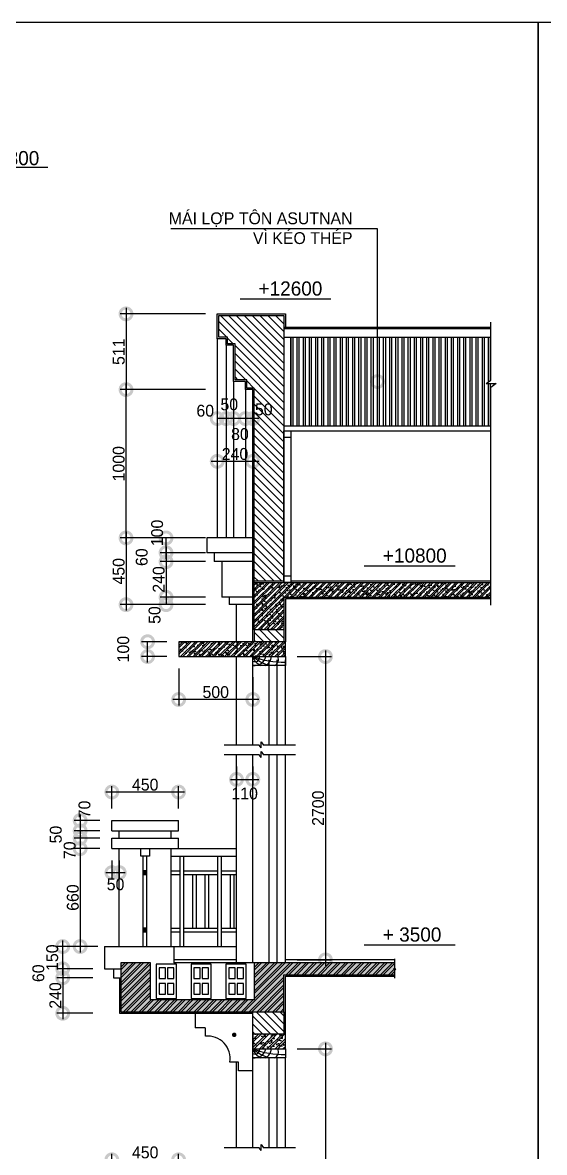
# Model space of a CAD drawing. Extents: x 24136 to 48743, y 31734 to 54932.
# Drawn here: x 28862 to 32381, y 47315 to 54932 of the extents above; entities that cross this region are included whole.
import ezdxf

# ---------------------------------------------------------------- set-up
doc = ezdxf.new("R2010")
doc.units = 0
doc.header["$LTSCALE"] = 600
doc.header["$MEASUREMENT"] = 0
doc.header["$PDMODE"] = 66
doc.layers.get('0').update_dxf_attribs({"linetype": 'CONTINUOUS'})
doc.layers.get('Defpoints').update_dxf_attribs({"linetype": 'CONTINUOUS'})
for name, color, linetype in [('015', 8, 'CONTINUOUS'), ('1', 54, 'CONTINUOUS'), ('T', 2, 'CONTINUOUS')]:
    doc.layers.add(name, color=color, linetype=linetype)
doc.styles.add('1', font='VHAVAN.ttf')
doc.styles.add('3', font='VHAVAN.ttf')
doc.dimstyles.new('1-50TB', dxfattribs={"dimscale": 0.8, "dimtxt": 100, "dimasz": 200, "dimexe": 50, "dimexo": 100, "dimgap": 10, "dimtad": 1, "dimdec": 0, "dimzin": 0, "dimdsep": 46, "dimtxsty": '1', "dimblk": 'DOTSMALL', "dimblk1": 'DOTSMALL', "dimblk2": 'DOTSMALL', "dimsah": 1, "dimcen": 1, "dimdle": 50, "dimclrd": 114, "dimclre": 114, "dimclrt": 113, "dimadec": 0, "dimazin": 0, "dimtfac": 0.004167, "dimtdec": 0, "dimtmove": 2, "dimatfit": 3, "dimldrblk": 'DOTSMALL', "dimfxl": 0, "dimtolj": 1, "dimtzin": 0, "dimarcsym": 0})
pattern_1 = [(50, (0, 0), (78.89862, -6.902735), [8.25, -90.75]), (355, (0, 0), (-15.26265, 82.74113), [6.6, -72.6]), (100.4514, (6.575, -0.575), (63.63603, 75.83835), [7.01142, -77.12563]), (46.1842, (0, 22), (117.39652, -18.20709), [12.375, -136.125]), (96.6356, (9.78, 20.48), (102.8129, 107.15297), [10.51713, -115.68843]), (351.1842, (0, 22), (102.81281, 107.15305), [9.9, -108.9]), (21, (11, 16.5), (65.659776, -44.28808), [8.25, -90.75]), (326, (11, 16.5), (26.76469, 79.7665), [6.6, -72.6]), (71.4514, (16.47, 12.81), (92.42449, 35.47835), [7.01142, -77.12563]), (37.5, (0, 0), (1.337584, 36.618324), [0, -71.72, 0, -73.7, 0, -72.875]), (7.5, (0, 0), (28.93765, 43.385288), [0, -42.02, 0, -70.07, 0, -27.775]), (327.5, (-24.53, 0), (58.720468, -2.481036), [0, -27.5, 0, -85.8, 0, -113.85]), (317.5, (-35.53, 0), (64.15048, 11.01155), [0, -35.75, 0, -56.98, 0, -80.85])]

# ---------------------------------------------------------------- blocks, each defined once
blk = doc.blocks.new('_DotSmall')
at = {"layer": '1', "color": 0, "const_width": 0.5}
blk.add_lwpolyline([(-0.0625, 0, 1), (0.0625, 0, 1)], format="xyb", close=True, dxfattribs=at)
blk = doc.blocks.new('*D55')
at = {"color": 114, "linetype": 'ByBlock'}
for p, q in [((29954.1, 47264.9), (29424.1, 47264.9)), ((29464.1, 47153), (29464.1, 47304.9)), ((29914.1, 47153), (29914.1, 47304.9))]:
    blk.add_line(p, q, dxfattribs=at)
at = {"layer": 'Defpoints', "color": 0, "linetype": 'ByBlock'}
for p in [(29464.1, 47264.9), (29464.1, 47073), (29914.1, 47073)]:
    blk.add_point(p, dxfattribs=at)
at = {"color": 114, "linetype": 'ByBlock', "xscale": 160, "yscale": 160, "zscale": 160, "rotation": 180}
blk.add_blockref('_DotSmall', (29464.1, 47264.9), dxfattribs=at)
at = {"color": 114, "linetype": 'ByBlock', "xscale": 160, "yscale": 160, "zscale": 160}
blk.add_blockref('_DotSmall', (29914.1, 47264.9), dxfattribs=at)
at = {"color": 113, "linetype": 'ByBlock', "insert": (29689.1, 47314.2), "char_height": 80, "attachment_point": 5, "style": '1'}
blk.add_mtext('\\A1;450', dxfattribs=at)
blk = doc.blocks.new('*D66')
at = {"color": 114, "linetype": 'ByBlock'}
for p, q in [((29954.1, 49744.5), (29424.1, 49744.5)), ((29464.1, 49632.7), (29464.1, 49784.5)), ((29914.1, 49632.7), (29914.1, 49784.5))]:
    blk.add_line(p, q, dxfattribs=at)
at = {"layer": 'Defpoints', "color": 0, "linetype": 'ByBlock'}
for p in [(29464.1, 49744.5), (29464.1, 49552.7), (29914.1, 49552.7)]:
    blk.add_point(p, dxfattribs=at)
at = {"color": 114, "linetype": 'ByBlock', "xscale": 160, "yscale": 160, "zscale": 160, "rotation": 180}
blk.add_blockref('_DotSmall', (29464.1, 49744.5), dxfattribs=at)
at = {"color": 114, "linetype": 'ByBlock', "xscale": 160, "yscale": 160, "zscale": 160}
blk.add_blockref('_DotSmall', (29914.1, 49744.5), dxfattribs=at)
at = {"color": 113, "linetype": 'ByBlock', "insert": (29689.1, 49793.9), "char_height": 80, "attachment_point": 5, "style": '1'}
blk.add_mtext('\\A1;450', dxfattribs=at)
blk = doc.blocks.new('*D63')
at = {"color": 114, "linetype": 'ByBlock'}
for p, q in [((29334.7, 48702.7), (29092.7, 48702.7)), ((29132.7, 48512.7), (29132.7, 48742.7)), ((29334.7, 48552.7), (29092.7, 48552.7))]:
    blk.add_line(p, q, dxfattribs=at)
at = {"layer": 'Defpoints', "color": 0, "linetype": 'ByBlock'}
for p in [(29132.7, 48702.7), (29414.7, 48702.7), (29414.7, 48552.7)]:
    blk.add_point(p, dxfattribs=at)
at = {"color": 114, "linetype": 'ByBlock', "xscale": 160, "yscale": 160, "zscale": 160}
for p, rotation in [((29132.7, 48702.7), 90), ((29132.7, 48552.7), 270)]:
    blk.add_blockref('_DotSmall', p, dxfattribs=dict(at, rotation=rotation))
at = {"color": 113, "linetype": 'ByBlock', "insert": (29062.1, 48627.7), "char_height": 80, "attachment_point": 5, "rotation": 90, "style": '1'}
blk.add_mtext('\\A1;150', dxfattribs=at)
blk = doc.blocks.new('*D65')
at = {"color": 114, "linetype": 'ByBlock'}
for p, q in [((29132.7, 48532.7), (29132.7, 48212.7)), ((29334.7, 48492.7), (29092.7, 48492.7)), ((29334.7, 48252.7), (29092.7, 48252.7))]:
    blk.add_line(p, q, dxfattribs=at)
at = {"layer": 'Defpoints', "color": 0, "linetype": 'ByBlock'}
for p in [(29414.7, 48492.7), (29132.7, 48252.7), (29414.7, 48252.7)]:
    blk.add_point(p, dxfattribs=at)
at = {"color": 114, "linetype": 'ByBlock', "xscale": 160, "yscale": 160, "zscale": 160}
for p, rotation in [((29132.7, 48492.7), 90), ((29132.7, 48252.7), 270)]:
    blk.add_blockref('_DotSmall', p, dxfattribs=dict(at, rotation=rotation))
at = {"color": 113, "linetype": 'ByBlock', "insert": (29083.3, 48372.7), "char_height": 80, "attachment_point": 5, "rotation": 90, "style": '1'}
blk.add_mtext('\\A1;240', dxfattribs=at)
blk = doc.blocks.new('*D64')
at = {"color": 114, "linetype": 'ByBlock'}
for p, q in [((29334.7, 48552.6), (29092.7, 48552.6)), ((29132.7, 48592.6), (29132.7, 48492.7)), ((29334.7, 48492.7), (29092.7, 48492.7))]:
    blk.add_line(p, q, dxfattribs=at)
at = {"layer": 'Defpoints', "color": 0, "linetype": 'ByBlock'}
for p in [(29414.7, 48552.6), (29132.7, 48492.7), (29414.7, 48492.7)]:
    blk.add_point(p, dxfattribs=at)
at = {"color": 114, "linetype": 'ByBlock', "xscale": 160, "yscale": 160, "zscale": 160}
for p, rotation in [((29132.7, 48552.6), 90), ((29132.7, 48492.7), 270)]:
    blk.add_blockref('_DotSmall', p, dxfattribs=dict(at, rotation=rotation))
at = {"color": 113, "linetype": 'ByBlock', "insert": (28968.7, 48522.7), "char_height": 80, "attachment_point": 5, "rotation": 90, "style": '1'}
blk.add_mtext('\\A1;60', dxfattribs=at)
blk = doc.blocks.new('gach-cnong')
at = {"layer": '015', "color": 9}
for points in [[(68.3, 231.5), (-68.3, 231.5), (-68.3, 0), (68.3, 0)], [(-6.2, 206.6), (-48.4, 206.6), (-48.4, 134.6), (-6.2, 134.6)], [(49.7, 206.6), (7.5, 206.6), (7.5, 134.6), (49.7, 134.6)], [(-6.2, 99.8), (-48.4, 99.8), (-48.4, 27.8), (-6.2, 27.8)], [(49.7, 99.8), (7.5, 99.8), (7.5, 27.8), (49.7, 27.8)]]:
    blk.add_lwpolyline(points, close=True, dxfattribs=at)
blk = doc.blocks.new('*D60')
at = {"color": 114, "linetype": 'ByBlock'}
for p, q in [((29250.3, 49472.7), (29250.3, 49362.7)), ((29384.1, 49432.7), (29210.3, 49432.7)), ((29384.1, 49362.7), (29210.3, 49362.7))]:
    blk.add_line(p, q, dxfattribs=at)
at = {"layer": 'Defpoints', "color": 0, "linetype": 'ByBlock'}
for p in [(29464.1, 49432.7), (29250.3, 49362.7), (29464.1, 49362.7)]:
    blk.add_point(p, dxfattribs=at)
at = {"color": 114, "linetype": 'ByBlock', "xscale": 160, "yscale": 160, "zscale": 160}
for p, rotation in [((29250.3, 49432.7), 90), ((29250.3, 49362.7), 270)]:
    blk.add_blockref('_DotSmall', p, dxfattribs=dict(at, rotation=rotation))
at = {"color": 113, "linetype": 'ByBlock', "insert": (29179.6, 49351.9), "char_height": 80, "attachment_point": 5, "rotation": 90, "style": '1'}
blk.add_mtext('\\A1;70', dxfattribs=at)
blk = doc.blocks.new('*D61')
at = {"color": 114, "linetype": 'ByBlock'}
for p, q in [((29250.3, 49402.7), (29250.3, 48662.7)), ((29384.1, 49362.7), (29210.3, 49362.7)), ((29369.9, 48702.7), (29210.3, 48702.7))]:
    blk.add_line(p, q, dxfattribs=at)
at = {"layer": 'Defpoints', "color": 0, "linetype": 'ByBlock'}
for p in [(29464.1, 49362.7), (29250.3, 48702.7), (29449.9, 48702.7)]:
    blk.add_point(p, dxfattribs=at)
at = {"color": 114, "linetype": 'ByBlock', "xscale": 160, "yscale": 160, "zscale": 160}
for p, rotation in [((29250.3, 49362.7), 90), ((29250.3, 48702.7), 270)]:
    blk.add_blockref('_DotSmall', p, dxfattribs=dict(at, rotation=rotation))
at = {"color": 113, "linetype": 'ByBlock', "insert": (29201, 49032.7), "char_height": 80, "attachment_point": 5, "rotation": 90, "style": '1'}
blk.add_mtext('\\A1;660', dxfattribs=at)
blk = doc.blocks.new('*D59')
at = {"color": 114, "linetype": 'ByBlock'}
for p, q in [((29250.3, 49522.7), (29250.3, 49432.7)), ((29384.1, 49482.7), (29210.3, 49482.7)), ((29384.1, 49432.7), (29210.3, 49432.7))]:
    blk.add_line(p, q, dxfattribs=at)
at = {"layer": 'Defpoints', "color": 0, "linetype": 'ByBlock'}
for p in [(29464.1, 49482.7), (29250.3, 49432.7), (29464.1, 49432.7)]:
    blk.add_point(p, dxfattribs=at)
at = {"color": 114, "linetype": 'ByBlock', "xscale": 160, "yscale": 160, "zscale": 160}
for p, rotation in [((29250.3, 49482.7), 90), ((29250.3, 49432.7), 270)]:
    blk.add_blockref('_DotSmall', p, dxfattribs=dict(at, rotation=rotation))
at = {"color": 113, "linetype": 'ByBlock', "insert": (29086.3, 49457.7), "char_height": 80, "attachment_point": 5, "rotation": 90, "style": '1'}
blk.add_mtext('\\A1;50', dxfattribs=at)
blk = doc.blocks.new('*D58')
at = {"color": 114, "linetype": 'ByBlock'}
for p, q in [((29250.3, 49592.7), (29250.3, 49482.7)), ((29384.1, 49552.7), (29210.3, 49552.7)), ((29384.1, 49482.7), (29210.3, 49482.7))]:
    blk.add_line(p, q, dxfattribs=at)
at = {"layer": 'Defpoints', "color": 0, "linetype": 'ByBlock'}
for p in [(29464.1, 49552.7), (29250.3, 49482.7), (29464.1, 49482.7)]:
    blk.add_point(p, dxfattribs=at)
at = {"color": 114, "linetype": 'ByBlock', "xscale": 160, "yscale": 160, "zscale": 160}
for p, rotation in [((29250.3, 49552.7), 90), ((29250.3, 49482.7), 270)]:
    blk.add_blockref('_DotSmall', p, dxfattribs=dict(at, rotation=rotation))
at = {"color": 113, "linetype": 'ByBlock', "insert": (29279.7, 49627), "char_height": 80, "attachment_point": 5, "rotation": 90, "style": '1'}
blk.add_mtext('\\A1;70', dxfattribs=at)
blk = doc.blocks.new('*D62')
at = {"color": 114, "linetype": 'ByBlock'}
for p, q in [((29464.1, 49282.7), (29464.1, 49161.1)), ((29514.1, 49282.7), (29514.1, 49161.1)), ((29424.1, 49201.1), (29554.1, 49201.1))]:
    blk.add_line(p, q, dxfattribs=at)
at = {"layer": 'Defpoints', "color": 0, "linetype": 'ByBlock'}
for p in [(29464.1, 49362.7), (29514.1, 49362.7), (29514.1, 49201.1)]:
    blk.add_point(p, dxfattribs=at)
at = {"color": 114, "linetype": 'ByBlock', "xscale": 160, "yscale": 160, "zscale": 160, "rotation": 180}
blk.add_blockref('_DotSmall', (29464.1, 49201.1), dxfattribs=at)
at = {"color": 114, "linetype": 'ByBlock', "xscale": 160, "yscale": 160, "zscale": 160}
blk.add_blockref('_DotSmall', (29514.1, 49201.1), dxfattribs=at)
at = {"color": 113, "linetype": 'ByBlock', "insert": (29489.1, 49121.6), "char_height": 80, "attachment_point": 5, "style": '1'}
blk.add_mtext('\\A1;50', dxfattribs=at)
blk = doc.blocks.new('cotsan')
at = {"layer": '1'}
blk.add_line((-63.5, 84.1), (447.4, 84.1), dxfattribs=at)
blk.add_lwpolyline([(0, 236, 0, 0, 0), (0, 54.7, 72.4, 0, 0), (0, 0, 0, 0, 0)], format="xyseb", dxfattribs=at)
blk = doc.blocks.new('*D84')
at = {"color": 114, "linetype": 'ByBlock'}
for p, q in [((29914.7, 50577.9), (29914.7, 50328.4)), ((30414.7, 50517.9), (30414.7, 50328.4)), ((30454.7, 50368.4), (29874.7, 50368.4))]:
    blk.add_line(p, q, dxfattribs=at)
at = {"layer": 'Defpoints', "color": 0, "linetype": 'ByBlock'}
for p in [(29914.7, 50657.9), (30414.7, 50597.9), (29914.7, 50368.4)]:
    blk.add_point(p, dxfattribs=at)
at = {"color": 114, "linetype": 'ByBlock', "xscale": 160, "yscale": 160, "zscale": 160, "rotation": 180}
blk.add_blockref('_DotSmall', (29914.7, 50368.4), dxfattribs=at)
at = {"color": 114, "linetype": 'ByBlock', "xscale": 160, "yscale": 160, "zscale": 160}
blk.add_blockref('_DotSmall', (30414.7, 50368.4), dxfattribs=at)
at = {"color": 113, "linetype": 'ByBlock', "insert": (30164.7, 50417.8), "char_height": 80, "attachment_point": 5, "style": '1'}
blk.add_mtext('\\A1;500', dxfattribs=at)
blk = doc.blocks.new('*D85')
at = {"color": 114, "linetype": 'ByBlock'}
for p, q in [((30904.8, 50697.9), (30904.8, 48572.7)), ((30714.7, 50657.9), (30944.8, 50657.9)), ((30714.7, 48612.7), (30944.8, 48612.7))]:
    blk.add_line(p, q, dxfattribs=at)
at = {"layer": 'Defpoints', "color": 0, "linetype": 'ByBlock'}
for p in [(30634.7, 50657.9), (30634.7, 48612.7), (30904.8, 48612.7)]:
    blk.add_point(p, dxfattribs=at)
at = {"color": 114, "linetype": 'ByBlock', "xscale": 160, "yscale": 160, "zscale": 160}
for p, rotation in [((30904.8, 50657.9), 90), ((30904.8, 48612.7), 270)]:
    blk.add_blockref('_DotSmall', p, dxfattribs=dict(at, rotation=rotation))
at = {"color": 113, "linetype": 'ByBlock', "insert": (30855.4, 49635.3), "char_height": 80, "attachment_point": 5, "rotation": 90, "style": '1'}
blk.add_mtext('\\A1;2700', dxfattribs=at)
blk = doc.blocks.new('*D86')
at = {"color": 114, "linetype": 'ByBlock'}
for p, q in [((30714.7, 48012.7), (30944.8, 48012.7)), ((30904.8, 48052.7), (30904.8, 46093)), ((30714.7, 46133), (30944.8, 46133))]:
    blk.add_line(p, q, dxfattribs=at)
at = {"layer": 'Defpoints', "color": 0, "linetype": 'ByBlock'}
for p in [(30634.7, 48012.7), (30634.7, 46133), (30904.8, 46133)]:
    blk.add_point(p, dxfattribs=at)
at = {"color": 114, "linetype": 'ByBlock', "xscale": 160, "yscale": 160, "zscale": 160}
for p, rotation in [((30904.8, 48012.7), 90), ((30904.8, 46133), 270)]:
    blk.add_blockref('_DotSmall', p, dxfattribs=dict(at, rotation=rotation))
at = {"color": 113, "linetype": 'ByBlock', "insert": (30855.4, 47072.9), "char_height": 80, "attachment_point": 5, "rotation": 90, "style": '1'}
blk.add_mtext('\\A1;2700', dxfattribs=at)
blk = doc.blocks.new('*D115')
at = {"color": 114, "linetype": 'ByBlock'}
for p, q in [((30304.7, 49916.4), (30304.7, 49789.7)), ((30414.7, 49916.4), (30414.7, 49789.7)), ((30264.7, 49829.7), (30454.7, 49829.7))]:
    blk.add_line(p, q, dxfattribs=at)
at = {"layer": 'Defpoints', "color": 0, "linetype": 'ByBlock'}
for p in [(30304.7, 49996.4), (30414.7, 49996.4), (30414.7, 49829.7)]:
    blk.add_point(p, dxfattribs=at)
at = {"color": 114, "linetype": 'ByBlock', "xscale": 160, "yscale": 160, "zscale": 160, "rotation": 180}
blk.add_blockref('_DotSmall', (30304.7, 49829.7), dxfattribs=at)
at = {"color": 114, "linetype": 'ByBlock', "xscale": 160, "yscale": 160, "zscale": 160}
blk.add_blockref('_DotSmall', (30414.7, 49829.7), dxfattribs=at)
at = {"color": 113, "linetype": 'ByBlock', "insert": (30359.7, 49734.3), "char_height": 80, "attachment_point": 5, "style": '1'}
blk.add_mtext('\\A1;110', dxfattribs=at)
blk = doc.blocks.new('*D116')
at = {"color": 114, "linetype": 'ByBlock'}
for p, q in [((30094.7, 51457.9), (29789.7, 51457.9)), ((29829.7, 51317.9), (29829.7, 51457.9)), ((30094.7, 51357.9), (29789.7, 51357.9))]:
    blk.add_line(p, q, dxfattribs=at)
at = {"layer": 'Defpoints', "color": 0, "linetype": 'ByBlock'}
for p in [(29829.7, 51457.9), (30174.7, 51457.9), (30174.7, 51357.9)]:
    blk.add_point(p, dxfattribs=at)
at = {"color": 114, "linetype": 'ByBlock', "xscale": 160, "yscale": 160, "zscale": 160}
for p, rotation in [((29829.7, 51457.9), 90), ((29829.7, 51357.9), 270)]:
    blk.add_blockref('_DotSmall', p, dxfattribs=dict(at, rotation=rotation))
at = {"color": 113, "linetype": 'ByBlock', "insert": (29769.7, 51491.5), "char_height": 80, "attachment_point": 5, "rotation": 90, "style": '1'}
blk.add_mtext('\\A1;100', dxfattribs=at)
blk = doc.blocks.new('*D117')
at = {"color": 114, "linetype": 'ByBlock'}
for p, q in [((30094.7, 51357.9), (29789.7, 51357.9)), ((29829.7, 51397.9), (29829.7, 51297.9)), ((30094.7, 51297.9), (29789.7, 51297.9))]:
    blk.add_line(p, q, dxfattribs=at)
at = {"layer": 'Defpoints', "color": 0, "linetype": 'ByBlock'}
for p in [(30174.7, 51357.9), (29829.7, 51297.9), (30174.7, 51297.9)]:
    blk.add_point(p, dxfattribs=at)
at = {"color": 114, "linetype": 'ByBlock', "xscale": 160, "yscale": 160, "zscale": 160}
for p, rotation in [((29829.7, 51357.9), 90), ((29829.7, 51297.9), 270)]:
    blk.add_blockref('_DotSmall', p, dxfattribs=dict(at, rotation=rotation))
at = {"color": 113, "linetype": 'ByBlock', "insert": (29665.7, 51327.9), "char_height": 80, "attachment_point": 5, "rotation": 90, "style": '1'}
blk.add_mtext('\\A1;60', dxfattribs=at)
blk = doc.blocks.new('*D118')
at = {"color": 114, "linetype": 'ByBlock'}
for p, q in [((30094.7, 51297.9), (29789.7, 51297.9)), ((29829.7, 51337.9), (29829.7, 51017.9)), ((30094.7, 51057.9), (29789.7, 51057.9))]:
    blk.add_line(p, q, dxfattribs=at)
at = {"layer": 'Defpoints', "color": 0, "linetype": 'ByBlock'}
for p in [(30174.7, 51297.9), (29829.7, 51057.9), (30174.7, 51057.9)]:
    blk.add_point(p, dxfattribs=at)
at = {"color": 114, "linetype": 'ByBlock', "xscale": 160, "yscale": 160, "zscale": 160}
for p, rotation in [((29829.7, 51297.9), 90), ((29829.7, 51057.9), 270)]:
    blk.add_blockref('_DotSmall', p, dxfattribs=dict(at, rotation=rotation))
at = {"color": 113, "linetype": 'ByBlock', "insert": (29780.3, 51177.9), "char_height": 80, "attachment_point": 5, "rotation": 90, "style": '1'}
blk.add_mtext('\\A1;240', dxfattribs=at)
blk = doc.blocks.new('*D119')
at = {"color": 114, "linetype": 'ByBlock'}
for p, q in [((30094.7, 51057.9), (29789.7, 51057.9)), ((29829.7, 51097.9), (29829.7, 51007.9)), ((30094.7, 51007.9), (29789.7, 51007.9))]:
    blk.add_line(p, q, dxfattribs=at)
at = {"layer": 'Defpoints', "color": 0, "linetype": 'ByBlock'}
for p in [(30174.7, 51057.9), (29829.7, 51007.9), (30174.7, 51007.9)]:
    blk.add_point(p, dxfattribs=at)
at = {"color": 114, "linetype": 'ByBlock', "xscale": 160, "yscale": 160, "zscale": 160}
for p, rotation in [((29829.7, 51057.9), 90), ((29829.7, 51007.9), 270)]:
    blk.add_blockref('_DotSmall', p, dxfattribs=dict(at, rotation=rotation))
at = {"color": 113, "linetype": 'ByBlock', "insert": (29752.5, 50937.8), "char_height": 80, "attachment_point": 5, "rotation": 90, "style": '1'}
blk.add_mtext('\\A1;50', dxfattribs=at)
blk = doc.blocks.new('*D120')
at = {"color": 114, "linetype": 'ByBlock'}
for p, q in [((29834.7, 50757.9), (29665, 50757.9)), ((29705, 50617.9), (29705, 50757.9)), ((29834.7, 50657.9), (29665, 50657.9))]:
    blk.add_line(p, q, dxfattribs=at)
at = {"layer": 'Defpoints', "color": 0, "linetype": 'ByBlock'}
for p in [(29705, 50757.9), (29914.7, 50757.9), (29914.7, 50657.9)]:
    blk.add_point(p, dxfattribs=at)
at = {"color": 114, "linetype": 'ByBlock', "xscale": 160, "yscale": 160, "zscale": 160}
for p, rotation in [((29705, 50757.9), 90), ((29705, 50657.9), 270)]:
    blk.add_blockref('_DotSmall', p, dxfattribs=dict(at, rotation=rotation))
at = {"color": 113, "linetype": 'ByBlock', "insert": (29541, 50707.9), "char_height": 80, "attachment_point": 5, "rotation": 90, "style": '1'}
blk.add_mtext('\\A1;100', dxfattribs=at)
blk = doc.blocks.new('*D121')
at = {"color": 114, "linetype": 'ByBlock'}
for p, q in [((30094.7, 52968.5), (29519.7, 52968.5)), ((29559.7, 53008.5), (29559.7, 52418)), ((30094.7, 52458), (29519.7, 52458))]:
    blk.add_line(p, q, dxfattribs=at)
at = {"layer": 'Defpoints', "color": 0, "linetype": 'ByBlock'}
for p in [(30174.7, 52968.5), (29559.7, 52458), (30174.7, 52458)]:
    blk.add_point(p, dxfattribs=at)
at = {"color": 114, "linetype": 'ByBlock', "xscale": 160, "yscale": 160, "zscale": 160}
for p, rotation in [((29559.7, 52968.5), 90), ((29559.7, 52458), 270)]:
    blk.add_blockref('_DotSmall', p, dxfattribs=dict(at, rotation=rotation))
at = {"color": 113, "linetype": 'ByBlock', "insert": (29511, 52713.2), "char_height": 80, "attachment_point": 5, "rotation": 90, "style": '1'}
blk.add_mtext('\\A1;511', dxfattribs=at)
blk = doc.blocks.new('*D122')
at = {"color": 114, "linetype": 'ByBlock'}
for p, q in [((29559.7, 51497.9), (29559.7, 50967.9)), ((30094.7, 51457.9), (29519.7, 51457.9)), ((30094.7, 51007.9), (29519.7, 51007.9))]:
    blk.add_line(p, q, dxfattribs=at)
at = {"layer": 'Defpoints', "color": 0, "linetype": 'ByBlock'}
for p in [(30174.7, 51457.9), (29559.7, 51007.9), (30174.7, 51007.9)]:
    blk.add_point(p, dxfattribs=at)
at = {"color": 114, "linetype": 'ByBlock', "xscale": 160, "yscale": 160, "zscale": 160}
for p, rotation in [((29559.7, 51457.9), 90), ((29559.7, 51007.9), 270)]:
    blk.add_blockref('_DotSmall', p, dxfattribs=dict(at, rotation=rotation))
at = {"color": 113, "linetype": 'ByBlock', "insert": (29510.3, 51232.9), "char_height": 80, "attachment_point": 5, "rotation": 90, "style": '1'}
blk.add_mtext('\\A1;450', dxfattribs=at)
blk = doc.blocks.new('*D123')
at = {"color": 114, "linetype": 'ByBlock'}
for p, q in [((29559.7, 51417.9), (29559.7, 52498)), ((30094.7, 52458), (29519.7, 52458)), ((30094.7, 51457.9), (29519.7, 51457.9))]:
    blk.add_line(p, q, dxfattribs=at)
at = {"layer": 'Defpoints', "color": 0, "linetype": 'ByBlock'}
for p in [(29559.7, 52458), (30174.7, 52458), (30174.7, 51457.9)]:
    blk.add_point(p, dxfattribs=at)
at = {"color": 114, "linetype": 'ByBlock', "xscale": 160, "yscale": 160, "zscale": 160}
for p, rotation in [((29559.7, 52458), 90), ((29559.7, 51457.9), 270)]:
    blk.add_blockref('_DotSmall', p, dxfattribs=dict(at, rotation=rotation))
at = {"color": 113, "linetype": 'ByBlock', "insert": (29510.3, 51958), "char_height": 80, "attachment_point": 5, "rotation": 90, "style": '1'}
blk.add_mtext('\\A1;1000', dxfattribs=at)
blk = doc.blocks.new('*D129')
at = {"color": 114, "linetype": 'ByBlock'}
for p, q in [((30364.7, 52388), (30364.7, 52222.5)), ((30414.7, 52388), (30414.7, 52222.5)), ((30454.7, 52262.5), (30364.7, 52262.5))]:
    blk.add_line(p, q, dxfattribs=at)
at = {"layer": 'Defpoints', "color": 0, "linetype": 'ByBlock'}
for p in [(30364.7, 52468), (30414.7, 52468), (30364.7, 52262.5)]:
    blk.add_point(p, dxfattribs=at)
at = {"color": 114, "linetype": 'ByBlock', "xscale": 160, "yscale": 160, "zscale": 160, "rotation": 180}
blk.add_blockref('_DotSmall', (30364.7, 52262.5), dxfattribs=at)
at = {"color": 114, "linetype": 'ByBlock', "xscale": 160, "yscale": 160, "zscale": 160}
blk.add_blockref('_DotSmall', (30414.7, 52262.5), dxfattribs=at)
at = {"color": 113, "linetype": 'ByBlock', "insert": (30488.6, 52323.8), "char_height": 80, "attachment_point": 5, "style": '1'}
blk.add_mtext('\\A1;50', dxfattribs=at)
blk = doc.blocks.new('*D130')
at = {"color": 114, "linetype": 'ByBlock'}
for p, q in [((30284.7, 52388), (30284.7, 52222.5)), ((30404.7, 52262.5), (30244.7, 52262.5))]:
    blk.add_line(p, q, dxfattribs=at)
at = {"layer": 'Defpoints', "color": 0, "linetype": 'ByBlock'}
for p in [(30284.7, 52468), (30364.7, 52468), (30284.7, 52262.5)]:
    blk.add_point(p, dxfattribs=at)
at = {"color": 114, "linetype": 'ByBlock', "xscale": 160, "yscale": 160, "zscale": 160, "rotation": 180}
blk.add_blockref('_DotSmall', (30284.7, 52262.5), dxfattribs=at)
at = {"color": 114, "linetype": 'ByBlock', "xscale": 160, "yscale": 160, "zscale": 160}
blk.add_blockref('_DotSmall', (30364.7, 52262.5), dxfattribs=at)
at = {"color": 113, "linetype": 'ByBlock', "insert": (30327.9, 52157.6), "char_height": 80, "attachment_point": 5, "style": '1'}
blk.add_mtext('\\A1;80', dxfattribs=at)
blk = doc.blocks.new('*D131')
at = {"color": 114, "linetype": 'ByBlock'}
for p, q in [((30234.7, 52388), (30234.7, 52222.5)), ((30324.7, 52262.5), (30194.7, 52262.5))]:
    blk.add_line(p, q, dxfattribs=at)
at = {"layer": 'Defpoints', "color": 0, "linetype": 'ByBlock'}
for p in [(30234.7, 52468), (30284.7, 52468), (30234.7, 52262.5)]:
    blk.add_point(p, dxfattribs=at)
at = {"color": 114, "linetype": 'ByBlock', "xscale": 160, "yscale": 160, "zscale": 160, "rotation": 180}
blk.add_blockref('_DotSmall', (30234.7, 52262.5), dxfattribs=at)
at = {"color": 114, "linetype": 'ByBlock', "xscale": 160, "yscale": 160, "zscale": 160}
blk.add_blockref('_DotSmall', (30284.7, 52262.5), dxfattribs=at)
at = {"color": 113, "linetype": 'ByBlock', "insert": (30256, 52357.6), "char_height": 80, "attachment_point": 5, "style": '1'}
blk.add_mtext('\\A1;50', dxfattribs=at)
blk = doc.blocks.new('*D132')
at = {"color": 114, "linetype": 'ByBlock'}
for p, q in [((30174.7, 52388), (30174.7, 52222.5)), ((30274.7, 52262.5), (30174.7, 52262.5))]:
    blk.add_line(p, q, dxfattribs=at)
at = {"layer": 'Defpoints', "color": 0, "linetype": 'ByBlock'}
for p in [(30174.7, 52468), (30234.7, 52468), (30174.7, 52262.5)]:
    blk.add_point(p, dxfattribs=at)
at = {"color": 114, "linetype": 'ByBlock', "xscale": 160, "yscale": 160, "zscale": 160, "rotation": 180}
blk.add_blockref('_DotSmall', (30174.7, 52262.5), dxfattribs=at)
at = {"color": 114, "linetype": 'ByBlock', "xscale": 160, "yscale": 160, "zscale": 160}
blk.add_blockref('_DotSmall', (30234.7, 52262.5), dxfattribs=at)
at = {"color": 113, "linetype": 'ByBlock', "insert": (30093.9, 52315.3), "char_height": 80, "attachment_point": 5, "style": '1'}
blk.add_mtext('\\A1;60', dxfattribs=at)
blk = doc.blocks.new('*D133')
at = {"color": 114, "linetype": 'ByBlock'}
for p, q in [((30174.7, 52378), (30174.7, 51934.2)), ((30414.7, 52378), (30414.7, 51934.2)), ((30454.7, 51974.2), (30134.7, 51974.2))]:
    blk.add_line(p, q, dxfattribs=at)
at = {"layer": 'Defpoints', "color": 0, "linetype": 'ByBlock'}
for p in [(30174.7, 52458), (30414.7, 52458), (30174.7, 51974.2)]:
    blk.add_point(p, dxfattribs=at)
at = {"color": 114, "linetype": 'ByBlock', "xscale": 160, "yscale": 160, "zscale": 160, "rotation": 180}
blk.add_blockref('_DotSmall', (30174.7, 51974.2), dxfattribs=at)
at = {"color": 114, "linetype": 'ByBlock', "xscale": 160, "yscale": 160, "zscale": 160}
blk.add_blockref('_DotSmall', (30414.7, 51974.2), dxfattribs=at)
at = {"color": 113, "linetype": 'ByBlock', "insert": (30294.7, 52023.6), "char_height": 80, "attachment_point": 5, "style": '1'}
blk.add_mtext('\\A1;240', dxfattribs=at)

msp = doc.modelspace()

# ---------------------------------------------------------------- hatches: boundary and pattern name
h = msp.add_hatch()
h.set_pattern_fill('ANSI31', color=8, scale=300, angle=90, style=0)
h.paths.add_polyline_path([(30624.7, 52179.4), (30624.7, 52958.5), (30184.7, 52958.5), (30184.7, 52811.1), (30244.7, 52811.1), (30244.7, 52767.1), (30294.7, 52767.1), (30294.7, 52522.8), (30374.7, 52522.8), (30374.7, 52468), (30424.7, 52468), (30424.7, 51167.9), (30624.7, 51167.9), (30624.7, 51202.3)])
h.paths.add_polyline_path([(30411.6, 52385.2), (30565.6, 52385.2), (30565.6, 52262.4), (30411.6, 52262.4)], flags=25)
h = msp.add_hatch()
h.set_pattern_fill('ANSI32', color=8, scale=111, angle=45, style=0)
h.set_pattern_definition([(90, (2159.546, -2994.83), (-41.625, 7e-15), []), (90, (2173.42, -2980.953), (-41.625, 7e-15), [])])
h.paths.add_polyline_path([(32019.2, 52213.4), (32019.2, 52472.4), (32055.9, 52498.7), (31989.4, 52498.7), (32019.2, 52520.9), (32019.2, 52811), (30670.4, 52811), (30670.4, 52213.4)])
h = msp.add_hatch()
h.set_pattern_fill('ANSI32', color=8, scale=80, style=0)
h.set_pattern_definition([(45, (2159.546, -2990.828), (-21.213203, 21.213203), []), (45, (2173.688, -2990.828), (-21.213203, 21.213203), [])])
h.paths.add_polyline_path([(30424.7, 50837.9), (30624.7, 50837.9), (30624.7, 51057.9), (32019.2, 51057.9), (32019.2, 51157.9), (30424.7, 51157.9)])
h = msp.add_hatch()
h.set_pattern_fill('AR-CONC', color=9, scale=11, style=0)
h.set_pattern_definition(pattern_1)
h.paths.add_polyline_path([(32019.2, 51057.9), (32019.2, 51157.9), (30424.7, 51157.9), (30424.7, 50837.9), (30624.7, 50837.9), (30624.7, 51057.9)])
h = msp.add_hatch()
h.set_pattern_fill('ANSI31', color=8, scale=300, angle=90, style=0)
h.paths.add_polyline_path([(30624.7, 50757.9), (30624.7, 50837.9), (30424.7, 50837.9), (30424.7, 50757.9)])
h = msp.add_hatch()
h.set_pattern_fill('ANSI32', color=8, scale=80, style=0)
h.set_pattern_definition([(45, (2159.546, -1165.928), (-21.213203, 21.213203), []), (45, (2173.688, -1165.928), (-21.213203, 21.213203), [])])
h.paths.add_polyline_path([(29914.7, 50757.9), (29914.7, 50657.9), (30634.7, 50657.9), (30634.7, 50757.9)])
h = msp.add_hatch()
h.set_pattern_fill('AR-CONC', color=9, scale=11, style=0)
h.set_pattern_definition(pattern_1)
h.paths.add_polyline_path([(30634.7, 50757.9), (29914.7, 50757.9), (29914.7, 50657.9), (30634.7, 50657.9)])
h = msp.add_hatch()
h.set_pattern_fill('ANSI31', color=256, style=0)
h.set_pattern_definition([(45, (2159.54636, -501.13409), (-0.08838834765, 0.08838834765), [])])
h.paths.add_polyline_path([(29700, 49212.7), (29675, 49212.7), (29675, 49187.7), (29700, 49187.7)])
h = msp.add_hatch()
h.set_pattern_fill('ANSI31', color=256, style=0)
h.set_pattern_definition([(45, (2159.54636, -886.13409), (-0.08838834765, 0.08838834765), [])])
h.paths.add_polyline_path([(29700, 48827.7), (29675, 48827.7), (29675, 48802.7), (29700, 48802.7)])
h = msp.add_hatch()
h.set_pattern_fill('ANSI32', color=8, scale=100, style=0)
h.paths.add_polyline_path([(30424.7, 48342.7), (29724.7, 48342.7), (29724.7, 48592.7), (29524.7, 48592.7), (29524.7, 48262.7), (30624.7, 48262.7), (30624.7, 48512.7), (31371.9, 48512.7), (31371.9, 48544.1), (31380.1, 48551.1), (31362.8, 48551.1), (31371.9, 48559.2), (31371.9, 48592.7), (30424.7, 48592.7)])
h = msp.add_hatch()
h.set_pattern_fill('AR-CONC', color=9, scale=11, style=0)
h.set_pattern_definition(pattern_1)
h.paths.add_polyline_path([(30424.7, 48342.7), (29724.7, 48342.7), (29724.7, 48592.7), (29524.7, 48592.7), (29524.7, 48262.7), (30624.7, 48262.7), (30624.7, 48512.7), (31371.9, 48512.7), (31371.9, 48544.1), (31380.1, 48551.1), (31362.8, 48551.1), (31371.9, 48559.2), (31371.9, 48592.7), (30424.7, 48592.7)])
h = msp.add_hatch()
h.set_pattern_fill('ANSI31', color=8, scale=300, angle=90, style=0)
h.paths.add_polyline_path([(30624.7, 48112.7), (30624.7, 48262.7), (30414.7, 48262.7), (30414.7, 48112.7)])
h = msp.add_hatch()
h.set_pattern_fill('ANSI32', color=8, scale=100, style=0)
h.paths.add_polyline_path([(30414.7, 48112.7), (30414.7, 48012.7), (30634.7, 48012.7), (30634.7, 48112.7)])
h = msp.add_hatch()
h.set_pattern_fill('AR-CONC', color=9, scale=11, style=0)
h.set_pattern_definition(pattern_1)
h.paths.add_polyline_path([(30634.7, 48112.7), (30414.7, 48112.7), (30414.7, 48012.7), (30634.7, 48012.7)])

# ---------------------------------------------------------------- linework, layer by layer
at = {"color": 1}
for p, q in [((30624.7, 52878.7), (32019.2, 52878.7)), ((30174.7, 52801.1), (30174.7, 51457.9)), ((30234.7, 52757.1), (30234.7, 51457.9)), ((30284.7, 52512.8), (30284.7, 51457.9)), ((30364.7, 52458), (30364.7, 51457.9))]:
    msp.add_line(p, q, dxfattribs=at)
for p, q in [((30624.7, 52871), (32019.2, 52871)), ((30624.7, 52811), (32019.2, 52811)), ((30424.7, 50837.9), (30424.7, 50757.9)), ((30624.7, 50837.9), (30624.7, 50757.9)), ((30414.7, 48012.7), (30414.7, 48262.7)), ((30624.7, 48262.7), (30624.7, 48112.7))]:
    msp.add_line(p, q)
at = {"color": 8}
for p, q in [((32019.2, 52520.9), (32019.2, 52912.1)), ((31989.4, 52498.7), (32019.2, 52520.9)), ((31989.4, 52498.7), (32055.9, 52498.7)), ((32055.9, 52498.7), (32019.2, 52472.4)), ((32019.2, 51004.8), (32019.2, 52472.4)), ((30424.7, 51167.9), (30624.7, 51167.9)), ((30670.4, 51167.9), (32019.2, 51167.9)), ((30457.8, 50060.7), (30221.7, 50060.7)), ((30471.1, 50042.8), (30457.8, 50060.7)), ((30471.1, 50082.9), (30487, 50060.7)), ((30471.1, 50042.8), (30471.1, 50082.9)), ((30701.6, 50060.7), (30487, 50060.7)), ((30457.8, 49996.4), (30221.7, 49996.4)), ((30471.1, 49978.4), (30457.8, 49996.4)), ((30471.1, 49978.4), (30471.1, 50018.5)), ((30471.1, 50018.5), (30487, 49996.4)), ((30701.6, 49996.4), (30487, 49996.4)), ((30457.8, 47344.8), (30221.7, 47344.8)), ((30471.1, 47326.8), (30457.8, 47344.8)), ((30471.1, 47326.8), (30471.1, 47366.9)), ((30471.1, 47366.9), (30487, 47344.8)), ((30701.6, 47344.8), (30487, 47344.8))]:
    msp.add_line(p, q, dxfattribs=at)
at = {"color": 4}
for p, q in [((30670.4, 52213.4), (30670.4, 52811)), ((30624.7, 52213.4), (32019.2, 52213.4)), ((30624.7, 52179.4), (32019.2, 52179.4))]:
    msp.add_line(p, q, dxfattribs=at)
at = {"color": 2}
for p, q in [((30424.7, 51157.9), (32019.2, 51157.9)), ((30424.7, 50837.9), (30424.7, 51157.9)), ((30624.7, 51057.9), (32019.2, 51057.9)), ((30624.7, 51057.9), (30624.7, 50837.9)), ((30624.7, 50837.9), (30424.7, 50837.9))]:
    msp.add_line(p, q, dxfattribs=at)
for points in [[(24136.3, 54932.5), (24136.3, 43333.4), (32338.5, 43333.4), (32338.5, 54932.5)], [(32338.5, 54932.5), (32338.5, 43333.4), (40540.7, 43333.4), (40540.7, 54932.5)], [(30414.7, 50657.9), (30634.7, 50657.9), (30634.7, 50597.9), (30414.7, 50597.9)], [(30414.7, 48012.7), (30634.7, 48012.7), (30634.7, 47952.7), (30414.7, 47952.7)]]:
    msp.add_lwpolyline(points, close=True)
at = {"color": 8}
for points in [[(30414.7, 50756.8), (30414.7, 52458), (30364.7, 52458), (30364.7, 52512.8), (30284.7, 52512.8), (30284.7, 52757.1), (30234.7, 52757.1), (30234.7, 52801.1), (30174.7, 52801.1), (30174.7, 52968.5), (30634.7, 52968.5), (30634.7, 52878.7)], [(32019.2, 51047.9), (30634.7, 51047.9), (30634.7, 50756.8)]]:
    msp.add_lwpolyline(points, dxfattribs=at)
msp.add_lwpolyline([(30424.7, 51157.9), (30424.7, 52468), (30374.7, 52468), (30374.7, 52522.8), (30294.7, 52522.8), (30294.7, 52767.1), (30244.7, 52767.1), (30244.7, 52811.1), (30184.7, 52811.1), (30184.7, 52958.5), (30624.7, 52958.5), (30624.7, 51157.9)])
at = {"color": 1}
msp.add_lwpolyline([(30624.7, 52179.4), (30670.4, 52179.4), (30670.4, 51157.9), (30624.7, 51157.9)], close=True, dxfattribs=at)
at = {"color": 2}
for points in [[(30624.7, 52179.4), (30670.4, 52179.4), (30670.4, 52135), (30624.7, 52135)], [(30624.7, 51202.3), (30670.4, 51202.3), (30670.4, 51157.9), (30624.7, 51157.9)], [(29717, 49312.7), (29660.5, 49312.7), (29660.5, 49362.7), (29717, 49362.7)], [(29675, 49187.7), (29700.1, 49187.7), (29700.1, 49212.7), (29675, 49212.7)], [(29675, 48802.7), (29700.1, 48802.7), (29700.1, 48827.7), (29675, 48827.7)]]:
    msp.add_lwpolyline(points, close=True, dxfattribs=at)
at = {"color": 3}
for points in [[(29914.7, 50657.9), (30634.7, 50657.9), (30634.7, 50757.9), (29914.7, 50757.9)], [(30414.7, 48012.7), (30634.7, 48012.7), (30634.7, 48112.7), (30414.7, 48112.7)]]:
    msp.add_lwpolyline(points, close=True, dxfattribs=at)
at = {"color": 9}
msp.add_lwpolyline([(30291.9, 48107, 0, 0, -0.418193), (28610.5, 48309.1, 100, 0, 0), (28498.3, 48482, 0, 0, 0)], format="xyseb", dxfattribs=at)
at = {"const_width": 14.8}
msp.add_lwpolyline([(30281.9, 48107.4, 1), (30297.2, 48107.4, 1)], format="xyb", close=True, dxfattribs=at)
at = {"color": 8}
for centre, radius, start, end in [((30508.1, 50687), 97.9, 197.2927, 245.53664), ((30639.6, 50939.5), 360.4, 231.378, 251.40108), ((30616.6, 51179.3), 559.1, 248.82829, 271.8518), ((30424.7, 50678.6), 81.3, 262.88343, 345.24804), ((30431.6, 50651.4), 29, 234.18975, 13.00654), ((30471.5, 50660.5), 68.2, 293.49839, 357.82676), ((30545.9, 50636.5), 41.8, 292.44796, 30.75284), ((30431.6, 48006.2), 29, 234.18975, 13.00654), ((30424.7, 48033.4), 81.3, 262.88343, 345.24804), ((30616.6, 48534.1), 559.1, 248.82829, 271.8518), ((30639.6, 48294.3), 360.4, 231.378, 251.40108), ((30508.1, 48041.8), 97.9, 197.2927, 245.53664), ((30471.5, 48015.3), 68.2, 293.49839, 357.82676), ((30545.9, 47991.3), 41.8, 292.44796, 30.75284)]:
    msp.add_arc(centre, radius, start, end, dxfattribs=at)
at = {"layer": '1', "color": 9}
for p, q in [((30414.7, 51457.9), (30104.7, 51457.9)), ((30104.7, 51457.9), (30104.7, 51357.9)), ((30154.7, 51357.9), (30154.7, 51297.9)), ((30204.7, 51297.9), (30204.7, 51057.9)), ((30254.7, 51057.9), (30254.7, 51007.9)), ((29464.1, 49552.7), (29914.1, 49552.7)), ((29464.1, 49482.7), (29464.1, 49552.7)), ((29914.1, 49482.7), (29914.1, 49552.7)), ((29464.1, 49482.7), (29914.1, 49482.7)), ((29514.1, 49432.7), (29514.1, 49482.7)), ((29864.1, 49432.7), (29864.1, 49482.7)), ((29464.1, 49432.7), (29914.1, 49432.7)), ((29464.1, 49362.7), (29464.1, 49432.7)), ((29914.1, 49362.7), (29914.1, 49432.7)), ((29464.1, 49362.7), (29914.1, 49362.7)), ((29514.1, 48702.7), (29514.1, 49362.7)), ((29864.1, 49362.7), (30304.7, 49362.7)), ((29864.1, 48702.7), (29864.1, 49362.7)), ((29864.1, 49312.7), (30304.7, 49312.7)), ((29881, 48702.7), (30304.7, 48702.7)), ((29514.7, 48492.7), (29514.7, 48252.7)), ((30414.7, 48252.7), (30176.8, 48252.7))]:
    msp.add_line(p, q, dxfattribs=at)
at = {"layer": '1'}
for p, q in [((30414.7, 51357.9), (30104.7, 51357.9)), ((30414.7, 51297.9), (30154.7, 51297.9)), ((30414.7, 51057.9), (30204.7, 51057.9)), ((30414.7, 51007.9), (30254.7, 51007.9)), ((30304.7, 50757.9), (30304.7, 51007.9)), ((29914.7, 50657.9), (30634.7, 50657.9)), ((30304.7, 50060.7), (30304.7, 50657.9)), ((30414.7, 50060.7), (30414.7, 50637)), ((30524.7, 50060.7), (30524.7, 50637)), ((30579.7, 50060.7), (30579.7, 50637)), ((30634.7, 50060.7), (30634.7, 50637)), ((30304.7, 48592.7), (30304.7, 49996.4)), ((30414.7, 48592.7), (30414.7, 49996.4)), ((30524.7, 48592.7), (30524.7, 49996.4)), ((30579.7, 48592.7), (30579.7, 49996.4)), ((30634.7, 48592.7), (30634.7, 49996.4)), ((30304.7, 48612.7), (29881, 48612.7)), ((31371.9, 48612.7), (30634.7, 48612.7)), ((30414.7, 48012.7), (30634.7, 48012.7)), ((30304.7, 47344.8), (30304.7, 47922.9)), ((30414.7, 47344.8), (30414.7, 47952.7)), ((30524.7, 47344.8), (30524.7, 47952.7)), ((30579.7, 47344.8), (30579.7, 47952.7)), ((30634.7, 47344.8), (30634.7, 47952.7))]:
    msp.add_line(p, q, dxfattribs=at)
at = {"layer": '1', "color": 74}
for p, q in [((29675, 48702.7), (29675, 49312.7)), ((29700, 48702.7), (29700, 49312.7)), ((29924.1, 48702.7), (29924.1, 49312.7)), ((29949.1, 48702.7), (29949.1, 49312.7)), ((30179.1, 48702.7), (30179.1, 49312.7)), ((30204.1, 48702.7), (30204.1, 49312.7)), ((29864.1, 49212.7), (29924.1, 49212.7)), ((29949.1, 49212.7), (30179.1, 49212.7)), ((30204.1, 49212.7), (30304.7, 49212.7)), ((29864.1, 49187.7), (29924.1, 49187.7)), ((29949.1, 49187.7), (30179.1, 49187.7)), ((30009.1, 48827.7), (30009.1, 49187.7)), ((30034.1, 48827.7), (30034.1, 49187.7)), ((30094.1, 48827.7), (30094.1, 49187.7)), ((30119.1, 48827.7), (30119.1, 49187.7)), ((30204.1, 49187.7), (30304.7, 49187.7)), ((30264.1, 48827.7), (30264.1, 49187.7)), ((30289.1, 48827.7), (30289.1, 49187.7)), ((29864.1, 48827.7), (29924.1, 48827.7)), ((29864.1, 48802.7), (29924.1, 48802.7)), ((29949.1, 48827.7), (30179.1, 48827.7)), ((29949.1, 48802.7), (30179.1, 48802.7)), ((30204.1, 48827.7), (30304.7, 48827.7)), ((30204.1, 48802.7), (30304.7, 48802.7))]:
    msp.add_line(p, q, dxfattribs=at)
at = {"layer": '1', "color": 7}
for p, q in [((29414.7, 48702.7), (29414.7, 48552.7)), ((29414.7, 48702.7), (29881, 48702.7)), ((29881, 48702.7), (29881, 48592.7)), ((29414.7, 48552.7), (29524.7, 48552.7)), ((29474.7, 48552.7), (29474.7, 48492.7)), ((30424.7, 48592.7), (29881, 48592.7)), ((29474.7, 48492.7), (29524.7, 48492.7))]:
    msp.add_line(p, q, dxfattribs=at)
at = {"layer": '1', "color": 8}
for p, q in [((31371.9, 48559.2), (31371.9, 48620.8)), ((31362.8, 48551.1), (31371.9, 48559.2)), ((31380.1, 48551.1), (31362.8, 48551.1)), ((31380.1, 48551.1), (31371.9, 48544.1)), ((31371.9, 48489.5), (31371.9, 48544.1)), ((30634.7, 48502.7), (31371.9, 48502.7)), ((30634.7, 48262.7), (30634.7, 48502.7)), ((29514.7, 48252.7), (30414.7, 48252.7)), ((30634.7, 48012.7), (30634.7, 48262.7))]:
    msp.add_line(p, q, dxfattribs=at)
at = {"layer": '1', "color": 2}
msp.add_lwpolyline([(31371.9, 48592.7), (30424.7, 48592.7), (30424.7, 48342.7), (29724.7, 48342.7), (29724.7, 48592.7), (29524.7, 48592.7), (29524.7, 48262.7), (30624.7, 48262.7), (30624.7, 48512.7), (31371.9, 48512.7)], dxfattribs=at)
at = {"layer": 'T', "color": 9}
for p, q in [((30026.6, 48252.7), (30414.7, 48252.7)), ((30026.6, 48252.7), (30026.6, 48155.7)), ((30414.7, 47864.7), (30414.7, 48252.7)), ((30094.5, 48155.7), (30026.6, 48155.7)), ((30094.5, 48155.7), (30094.5, 48097.5)), ((30317.6, 47922.9), (30259.4, 47922.9)), ((30317.6, 47864.7), (30317.6, 47922.9)), ((30414.7, 47864.7), (30317.6, 47864.7))]:
    msp.add_line(p, q, dxfattribs=at)
msp.add_arc((30112, 47948.8), 149.7, 350.03339, 96.69345, dxfattribs=at)

# ---------------------------------------------------------------- block references
at = {"layer": '1', "xscale": 1.2, "yscale": 1.2, "zscale": 1.2}
for p in [(28495.6, 53856.6), (30404.7, 52968.5), (31243, 51167.9), (31243, 48612.7)]:
    msp.add_blockref('cotsan', p, dxfattribs=at)
at = {"layer": '1'}
for p in [(29831.8, 48353.3), (30066.3, 48353.3), (30301.7, 48353.3)]:
    msp.add_blockref('gach-cnong', p, dxfattribs=at)

# ---------------------------------------------------------------- texts
at = {"color": 113, "insert": (31087.3, 53545.5), "char_height": 80, "attachment_point": 6, "style": '1'}
msp.add_mtext('\\A1;M¸I LîP T¤N ASUTNAN\\PV× KÐO THÐP', dxfattribs=at)
at = {"layer": '1', "color": 30, "style": '3'}
for s, p in [('+11800', (28544.4, 53970.9)), ('+12600', (30453.4, 53091.7)), ('+10800', (31291.8, 51291.1)), ('+ 3500', (31291.8, 48735.9))]:
    msp.add_text(s, height=95.63, dxfattribs=at).set_placement(p)

# ---------------------------------------------------------------- dimensions: what is measured, and where the dimension line sits
for base, p1, p2, picture, middle in [((29559.7104, 52457.9902), (30174.654, 52968.4872), (30174.654, 52457.9902), '*D121', (29510.9966, 52713.2387)), ((29559.7, 52458), (30174.7, 51457.9), (30174.7, 52458), '*D123', (29510.3, 51958)), ((29559.7, 51007.9), (30174.7, 51457.9), (30174.7, 51007.9), '*D122', (29510.3, 51232.9)), ((29829.7, 51297.9), (30174.7, 51357.9), (30174.7, 51297.9), '*D117', (29665.7, 51327.9)), ((29829.7, 51057.9), (30174.7, 51297.9), (30174.7, 51057.9), '*D118', (29780.3, 51177.9)), ((29705, 50757.9), (29914.7, 50657.9), (29914.7, 50757.9), '*D120', (29541, 50707.9)), ((29250.3, 49432.7), (29464.1, 49482.7), (29464.1, 49432.7), '*D59', (29086.3, 49457.7)), ((29250.3, 48702.7), (29464.1, 49362.7), (29449.9, 48702.7), '*D61', (29201, 49032.7)), ((29132.7, 48492.7), (29414.7, 48552.6), (29414.7, 48492.7), '*D64', (28968.7, 48522.7)), ((29132.7, 48252.7), (29414.7, 48492.7), (29414.7, 48252.7), '*D65', (29083.3, 48372.7))]:
    dim = msp.add_linear_dim(base=base, p1=p1, p2=p2, angle=90, dimstyle='1-50TB')
    dim.commit()
    dim.dimension.update_dxf_attribs({"geometry": picture, "text_midpoint": middle})
for base, p1, p2, picture, middle in [((30174.7, 52262.5), (30234.7, 52468), (30174.7, 52468), '*D132', (30093.9, 52315.3)), ((30234.7, 52262.5), (30284.7, 52468), (30234.7, 52468), '*D131', (30256, 52357.6)), ((30284.7, 52262.5), (30364.7, 52468), (30284.7, 52468), '*D130', (30327.9, 52157.6))]:
    dim = msp.add_linear_dim(base=base, p1=p1, p2=p2, dimstyle='1-50TB', override={"dimse1": 1})
    dim.commit()
    dim.dimension.update_dxf_attribs({"geometry": picture, "text_midpoint": middle, "dimtype": 160})
for base, p1, p2, picture, middle in [((30174.7, 51974.2), (30414.7, 52458), (30174.7, 52458), '*D133', (30294.7, 52023.6)), ((29914.7, 50368.4), (30414.7, 50597.9), (29914.7, 50657.9), '*D84', (30164.7, 50417.8)), ((29464.1, 49744.5), (29914.1, 49552.7), (29464.1, 49552.7), '*D66', (29689.1, 49793.9)), ((29464.1, 47264.9), (29914.1, 47073), (29464.1, 47073), '*D55', (29689.1, 47314.2))]:
    dim = msp.add_linear_dim(base=base, p1=p1, p2=p2, dimstyle='1-50TB')
    dim.commit()
    dim.dimension.update_dxf_attribs({"geometry": picture, "text_midpoint": middle})
for base, p1, p2, picture, middle in [((30364.7, 52262.5), (30414.7, 52468), (30364.7, 52468), '*D129', (30488.6, 52323.8)), ((30414.7, 49829.7), (30304.7, 49996.4), (30414.7, 49996.4), '*D115', (30359.7, 49734.3)), ((29514.1, 49201.1), (29464.1, 49362.7), (29514.1, 49362.7), '*D62', (29489.1, 49121.6))]:
    dim = msp.add_linear_dim(base=base, p1=p1, p2=p2, dimstyle='1-50TB')
    dim.commit()
    dim.dimension.update_dxf_attribs({"geometry": picture, "text_midpoint": middle, "dimtype": 160})
for base, p1, p2, picture, middle in [((29829.7, 51457.9), (30174.7, 51357.9), (30174.7, 51457.9), '*D116', (29769.7, 51491.5)), ((29829.7, 51007.9), (30174.7, 51057.9), (30174.7, 51007.9), '*D119', (29752.5, 50937.8)), ((29250.3, 49482.7), (29464.1, 49552.7), (29464.1, 49482.7), '*D58', (29279.7, 49627)), ((29250.3, 49362.7), (29464.1, 49432.7), (29464.1, 49362.7), '*D60', (29179.6, 49351.9)), ((29132.7, 48702.7), (29414.7, 48552.7), (29414.7, 48702.7), '*D63', (29062.1, 48627.7))]:
    dim = msp.add_linear_dim(base=base, p1=p1, p2=p2, angle=90, dimstyle='1-50TB')
    dim.commit()
    dim.dimension.update_dxf_attribs({"geometry": picture, "text_midpoint": middle, "dimtype": 160})
for base, p1, p2, picture, middle in [((30904.8, 48612.7), (30634.7, 50657.9), (30634.7, 48612.7), '*D85', (30855.4, 49635.3)), ((30904.8, 46133), (30634.7, 48012.7), (30634.7, 46133), '*D86', (30855.4, 47072.9))]:
    dim = msp.add_linear_dim(base=base, p1=p1, p2=p2, angle=90, text='2700', dimstyle='1-50TB')
    dim.commit()
    dim.dimension.update_dxf_attribs({"geometry": picture, "text_midpoint": middle})

# ---------------------------------------------------------------- leaders
at = {"color": 114, "annotation_type": 0, "has_hookline": 1, "hookline_direction": 1, "text_width": 1224.9}
msp.add_leader([(31255.4, 52512.2), (31255.3, 53541), (31095.3, 53541)], dimstyle='1-50TB', dxfattribs=at)

doc.saveas('drawing.dxf')
